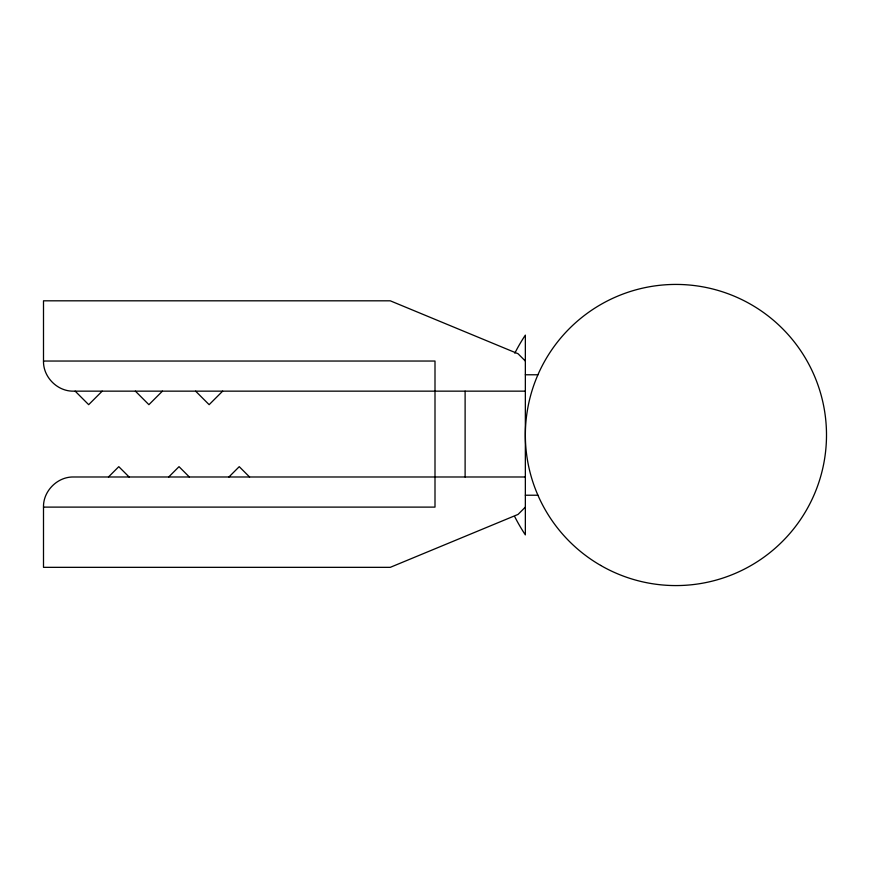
<?xml version="1.0" encoding="UTF-8"?>
<svg xmlns="http://www.w3.org/2000/svg" width="870" height="870" viewBox="0 0 870 870"><rect width="100%" height="100%" fill="white"/><g stroke="black" fill="none" stroke-linecap="round" stroke-linejoin="round"><path stroke-width="1.3" d="M525.349 507.112L518.041 514.42L390.271 567.338L43.5 567.338L43.5 507.112C43.087 491.017 57.529 476.586 73.613 476.988L525.349 476.988M102.192 391.152L88.675 404.67L75.157 391.152M162.418 391.152L148.9 404.67L135.383 391.152M108.467 476.988L118.788 466.668L129.119 476.988M222.655 391.152L209.137 404.67L195.619 391.152M168.693 476.988L179.024 466.668L189.345 476.988M228.93 476.988L239.25 466.668L249.57 476.988M525.349 361.039L518.041 353.731L390.271 300.813L43.5 300.813L43.5 361.039L435 361.039L435 507.112L43.5 507.112M525.349 374.774L537.921 374.774M525.349 391.152L73.613 391.152C57.529 391.565 43.087 377.134 43.5 361.039M525.349 495.226L537.921 495.226M465.113 391.152L465.113 476.988M514.812 516.813A180.688 180.688 0 0 0 525.349 534.876L525.349 335.124A180.688 180.688 0 0 0 514.812 353.187M600.637 565.402A150.575 150.575 0 0 0 826.5 435A150.575 150.575 0 0 0 600.637 304.598A150.575 150.575 0 0 0 600.637 565.402"/></g></svg>
